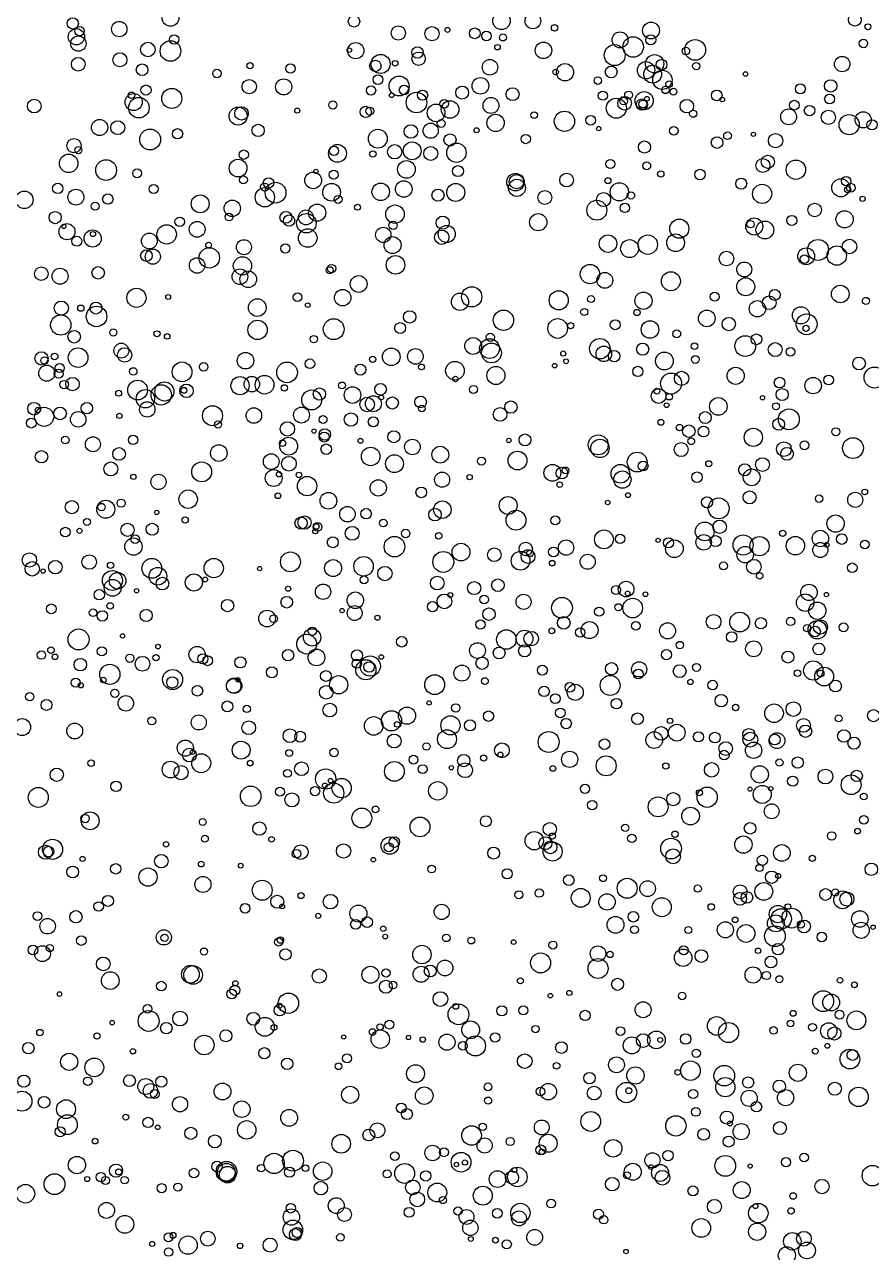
# Model space of a CAD drawing. Extents: x -296 to 296, y -196 to 196.
# Drawn here: x 24.2 to 84.6, y 38.5 to 126.3 of the extents above; entities that cross this region are included whole.
import ezdxf

# ---------------------------------------------------------------- set-up
doc = ezdxf.new("R2010")
doc.units = 0

msp = doc.modelspace()

# ---------------------------------------------------------------- linework, layer by layer
at = {"layer": 'VIA'}
for centre, radius in [((34.587, 126.7426), 0.6005), ((27.6116, 126.3479), 0.3977), ((30.9313, 125.9474), 0.5492), ((47.6942, 126.4984), 0.4091), ((58.2256, 126.5367), 0.6261), ((60.4681, 126.5281), 0.5624), ((68.9053, 125.8435), 0.5998), ((83.461, 126.6224), 0.4601), ((27.8669, 125.3949), 0.5834), ((28.0084, 124.9076), 0.5467), ((28.0929, 125.7976), 0.3376), ((34.8456, 125.2053), 0.3362), ((50.8581, 125.6639), 0.5148), ((53.2629, 125.6104), 0.5076), ((54.3679, 125.8865), 0.1744), ((56.3183, 125.642), 0.3832), ((57.1525, 125.45), 0.3422), ((58.3312, 125.3453), 0.2501), ((62.0192, 126.0346), 0.2322), ((66.6916, 125.171), 0.5683), ((68.8848, 125.1814), 0.3613), ((84.3922, 126.1125), 0.2115), ((32.9721, 124.4847), 0.5185), ((34.5851, 124.3786), 0.737), ((47.3599, 124.4383), 0.1649), ((47.8215, 124.4003), 0.5794), ((52.2321, 124.279), 0.4085), ((57.9393, 124.6474), 0.1962), ((61.2217, 124.4221), 0.5899), ((66.3091, 124.0844), 0.7486), ((67.63, 124.667), 0.7329), ((71.3946, 124.3762), 0.2689), ((72.0592, 124.4581), 0.7409), ((84.0703, 124.9134), 0.3008), ((27.9984, 123.4322), 0.4889), ((30.9773, 123.7542), 0.5), ((49.219, 123.3131), 0.407), ((49.5936, 123.4542), 0.6831), ((50.6345, 123.5025), 0.1975), ((52.3107, 123.829), 0.4766), ((57.4038, 123.2171), 0.5541), ((69.1593, 123.4661), 0.6525), ((69.6555, 123.3973), 0.3839), ((82.5581, 123.4428), 0.5513), ((32.5643, 123.0402), 0.4159), ((37.9031, 122.7735), 0.3009), ((40.27, 123.335), 0.2267), ((43.1542, 123.1256), 0.3384), ((62.0925, 122.8803), 0.1936), ((62.7612, 122.8627), 0.6181), ((66.0584, 122.8842), 0.4208), ((68.5468, 123.0009), 0.6193), ((69.0224, 122.7246), 0.6403), ((69.7146, 122.3152), 0.688), ((72.1374, 123.3033), 0.2611), ((75.6513, 122.7368), 0.1626), ((32.8398, 121.59), 0.3641), ((40.2093, 121.8333), 0.5137), ((42.6721, 121.8119), 0.5748), ((49.4095, 122.3371), 0.3485), ((50.9118, 121.8776), 0.7121), ((51.2733, 121.5973), 0.3456), ((56.7219, 121.8888), 0.5937), ((65.1064, 122.2622), 0.2656), ((70.1893, 122.0089), 0.2346), ((79.57, 121.6754), 0.3567), ((81.7337, 121.882), 0.4424), ((31.9589, 120.7318), 0.6093), ((31.81, 121.2132), 0.2328), ((34.6796, 120.9921), 0.7181), ((48.9086, 121.5658), 0.334), ((50.3786, 121.2122), 0.1669), ((52.1568, 120.6967), 0.7373), ((52.5932, 121.2252), 0.3622), ((55.4184, 121.4084), 0.4591), ((59.0174, 121.2921), 0.4607), ((65.4647, 121.1869), 0.3278), ((67.0144, 120.6482), 0.4859), ((66.9479, 120.7999), 0.2753), ((67.3031, 121.2335), 0.2807), ((68.4154, 120.8258), 0.65), ((68.6121, 120.97), 0.1688), ((69.9345, 121.5977), 0.2649), ((70.5073, 121.4734), 0.2435), ((73.5963, 121.2093), 0.379), ((73.993, 120.9133), 0.1667), ((81.6551, 120.9528), 0.353), ((24.8586, 120.4417), 0.4905), ((32.3309, 120.3279), 0.734), ((39.4179, 119.7269), 0.6449), ((39.6589, 119.9215), 0.48), ((43.6449, 120.1177), 0.1805), ((46.1851, 120.5256), 0.2911), ((48.5336, 120.0304), 0.3994), ((48.8201, 120.0857), 0.28), ((53.5508, 119.9589), 0.6322), ((54.126, 120.5995), 0.3077), ((54.555, 120.1976), 0.6261), ((57.476, 120.4875), 0.569), ((66.4267, 120.291), 0.7156), ((68.2574, 120.5515), 0.4007), ((68.3227, 120.5895), 0.2821), ((71.4578, 120.4361), 0.483), ((78.7321, 119.6782), 0.5679), ((79.1423, 120.5083), 0.3461), ((80.2268, 120.1222), 0.3744), ((29.5246, 118.9127), 0.5773), ((30.8201, 118.9024), 0.4961), ((53.9189, 119.1997), 0.2764), ((57.8077, 119.2441), 0.6192), ((60.5587, 119.7929), 0.2378), ((62.7239, 119.355), 0.7245), ((64.5987, 119.4311), 0.3433), ((71.9181, 119.8981), 0.2578), ((81.5717, 119.6383), 0.5087), ((83.0507, 119.1159), 0.721), ((84.0582, 119.4599), 0.5756), ((84.6879, 119.1027), 0.3654), ((33.1364, 118.0584), 0.7456), ((35.0927, 118.4644), 0.3666), ((40.8459, 118.7085), 0.4369), ((49.3927, 118.1123), 0.6721), ((51.7582, 118.6287), 0.4862), ((53.1696, 118.6826), 0.5416), ((54.5518, 118.0234), 0.4336), ((56.4458, 118.7165), 0.1791), ((65.1713, 118.837), 0.1567), ((70.5347, 118.6782), 0.3048), ((74.3686, 118.326), 0.2747), ((76.2156, 118.4237), 0.1525), ((77.7964, 117.9688), 0.5123), ((27.6973, 117.6132), 0.5142), ((46.5122, 117.0628), 0.6371), ((46.2615, 117.2418), 0.3305), ((50.5954, 117.1761), 0.5125), ((51.8435, 117.2449), 0.637), ((55.0078, 117.1151), 0.6906), ((59.9578, 118.0897), 0.3316), ((68.4411, 117.5158), 0.4343), ((73.6201, 117.839), 0.4144), ((27.3165, 116.3519), 0.6608), ((28.0077, 117.2916), 0.2553), ((39.8239, 116.9734), 0.3348), ((49.0384, 117.0193), 0.2306), ((53.169, 117.0534), 0.5004), ((76.8944, 116.1985), 0.4991), ((77.2512, 116.4574), 0.4708), ((29.993, 115.8721), 0.7426), ((32.207, 115.6352), 0.318), ((39.4169, 116.0137), 0.6346), ((44.9774, 115.7793), 0.1561), ((46.2444, 115.5406), 0.3141), ((51.4394, 115.9208), 0.6322), ((55.1165, 115.7942), 0.3926), ((65.9972, 116.3052), 0.3135), ((68.599, 116.176), 0.2797), ((69.599, 115.5896), 0.2278), ((72.403, 115.5502), 0.3771), ((79.2489, 115.8989), 0.6915), ((26.5349, 114.5615), 0.3739), ((39.7968, 115.176), 0.2817), ((41.3114, 114.653), 0.2855), ((41.5912, 114.9523), 0.3728), ((42.0894, 114.2541), 0.7426), ((44.7794, 115.1353), 0.5976), ((49.6028, 114.3203), 0.6244), ((51.2465, 114.5178), 0.5901), ((59.2287, 115.0065), 0.6275), ((59.3302, 114.6042), 0.6097), ((59.294, 115.0445), 0.509), ((62.8717, 115.1605), 0.4908), ((65.8254, 115.1246), 0.2191), ((66.6405, 114.3155), 0.6513), ((75.3449, 114.9032), 0.3918), ((82.4626, 114.6058), 0.6498), ((82.8402, 115.0721), 0.3319), ((83.1747, 114.6086), 0.3162), ((24.1459, 113.7475), 0.6259), ((27.8327, 113.9369), 0.5683), ((30.1139, 113.7981), 0.3742), ((33.3901, 114.5216), 0.3224), ((36.7107, 113.4615), 0.6377), ((41.3246, 113.93), 0.6896), ((46.0917, 114.2875), 0.6358), ((46.553, 113.7796), 0.285), ((53.6894, 114.0842), 0.4325), ((54.9554, 114.2701), 0.644), ((61.3236, 113.9103), 0.4952), ((65.5198, 113.7627), 0.5011), ((67.4728, 114.0633), 0.2614), ((76.8388, 114.1728), 0.6852), ((82.9497, 114.4709), 0.2191), ((29.2081, 113.2868), 0.2844), ((39.0004, 113.139), 0.5858), ((45.064, 112.8266), 0.6147), ((47.9454, 113.2166), 0.2136), ((50.6213, 112.7217), 0.6582), ((65.0335, 113.0032), 0.713), ((67.0393, 113.1703), 0.3319), ((80.5909, 113.0209), 0.4877), ((84.0117, 113.8172), 0.188), ((26.3493, 112.4748), 0.4343), ((35.247, 112.1768), 0.3397), ((38.7674, 112.5106), 0.2731), ((42.8322, 112.4917), 0.4242), ((43.0529, 112.259), 0.4035), ((44.2931, 112.072), 0.695), ((44.2632, 112.4881), 0.533), ((54.0271, 112.1119), 0.4735), ((60.849, 112.1478), 0.6168), ((70.9235, 111.6849), 0.6811), ((76.2753, 111.8396), 0.6088), ((78.9587, 112.2751), 0.3598), ((82.7276, 112.3547), 0.6136), ((27.1939, 111.4694), 0.5739), ((26.9706, 111.8467), 0.1538), ((29.0301, 110.9861), 0.6126), ((29.054, 111.2988), 0.1837), ((34.3149, 111.2774), 0.6925), ((36.4906, 111.6404), 0.5637), ((44.3886, 111.0193), 0.665), ((49.7852, 111.2394), 0.5463), ((50.4826, 111.92), 0.297), ((53.9594, 111.0741), 0.5126), ((54.3154, 111.3028), 0.6099), ((76.0026, 112.0009), 0.2627), ((77.0365, 111.5885), 0.6359), ((27.8992, 110.7917), 0.3537), ((33.0757, 110.8049), 0.565), ((37.3101, 110.512), 0.2031), ((39.833, 110.3631), 0.536), ((42.7921, 110.2729), 0.3285), ((50.4461, 110.5113), 0.6098), ((65.8353, 110.6133), 0.6267), ((67.3764, 110.2584), 0.6424), ((68.6739, 110.5432), 0.6929), ((70.6574, 110.6777), 0.635), ((80.8299, 110.1619), 0.7488), ((83.0803, 110.4092), 0.5182), ((32.8725, 109.7604), 0.4142), ((33.3259, 109.6863), 0.541), ((37.3601, 109.5987), 0.7277), ((39.7277, 109.0308), 0.6521), ((50.6587, 109.0983), 0.6628), ((74.2964, 109.5519), 0.5245), ((79.983, 109.7128), 0.6018), ((79.8698, 109.5039), 0.3061), ((82.1703, 109.7624), 0.6933), ((25.3637, 108.4655), 0.4835), ((26.7038, 108.2857), 0.5734), ((29.424, 108.5309), 0.4449), ((36.489, 109.0566), 0.5549), ((39.547, 108.254), 0.5607), ((45.955, 108.7186), 0.2491), ((46.0938, 108.8307), 0.2997), ((64.5434, 108.4402), 0.6912), ((75.5608, 108.7682), 0.5311), ((40.1395, 108.0721), 0.5927), ((48.0249, 107.7343), 0.5991), ((65.6046, 107.9913), 0.5682), ((70.3231, 107.9279), 0.6803), ((75.665, 107.5317), 0.6434), ((32.1599, 106.7492), 0.6854), ((43.6525, 106.7858), 0.309), ((46.8839, 106.7542), 0.593), ((55.262, 106.4621), 0.6157), ((56.0988, 106.8151), 0.7261), ((62.3139, 106.5664), 0.683), ((68.3649, 106.5373), 0.6171), ((73.443, 106.8231), 0.3242), ((77.7402, 106.9478), 0.3857), ((82.42, 107.0146), 0.6282), ((26.7899, 106.0076), 0.5054), ((28.1853, 106.0046), 0.2227), ((29.2678, 106.013), 0.43), ((34.4257, 106.8034), 0.173), ((40.7887, 106.0432), 0.632), ((44.3897, 106.222), 0.165), ((64.6235, 106.656), 0.2497), ((76.4992, 105.9603), 0.5811), ((77.3457, 106.3944), 0.4909), ((84.2489, 106.5253), 0.2537), ((26.7527, 104.8036), 0.7263), ((29.3062, 105.4131), 0.7343), ((51.6686, 105.3798), 0.4398), ((58.3681, 105.1407), 0.7251), ((64.1321, 105.7309), 0.252), ((67.9045, 105.696), 0.2211), ((72.8896, 105.2757), 0.5951), ((74.4577, 104.8693), 0.4775), ((79.6104, 105.4941), 0.6108), ((80.0178, 104.8547), 0.7443), ((27.7092, 103.962), 0.4499), ((30.5025, 104.2662), 0.2533), ((40.8036, 104.4559), 0.6917), ((46.2447, 104.5066), 0.744), ((50.9889, 104.5814), 0.3935), ((62.2373, 104.553), 0.7039), ((63.1621, 104.7569), 0.2272), ((66.3466, 104.8194), 0.3541), ((68.8352, 104.4814), 0.6246), ((70.7409, 104.1715), 0.2798), ((79.9802, 104.5602), 0.2213), ((33.6253, 104.1762), 0.214), ((34.3527, 103.986), 0.1986), ((44.8202, 103.7964), 0.2633), ((56.2038, 103.3049), 0.5984), ((57.3728, 103.1191), 0.7069), ((57.4263, 103.9253), 0.296), ((65.2471, 103.1098), 0.7303), ((72.0094, 103.2883), 0.2389), ((75.6336, 103.2951), 0.7407), ((76.4317, 103.7782), 0.3816), ((77.776, 103.0443), 0.496), ((25.3758, 102.4152), 0.4734), ((26.3129, 102.5556), 0.2369), ((27.9906, 102.4725), 0.6997), ((31.0819, 102.9733), 0.532), ((31.3143, 102.6621), 0.5143), ((39.9451, 102.2513), 0.5924), ((50.3558, 102.5295), 0.6286), ((52.0796, 102.5569), 0.5566), ((57.5127, 102.8065), 0.7039), ((62.6376, 102.7633), 0.1856), ((65.5347, 102.7405), 0.5573), ((66.2772, 102.5771), 0.4056), ((68.3075, 103.0721), 0.4329), ((69.862, 102.2292), 0.6353), ((78.8607, 102.8931), 0.3069), ((25.7561, 101.3576), 0.5751), ((25.592, 102.2669), 0.263), ((26.6718, 101.7303), 0.3189), ((35.4135, 101.4531), 0.7065), ((36.9556, 101.818), 0.3074), ((42.9096, 101.4172), 0.7385), ((44.5449, 102.0334), 0.3445), ((48.1488, 101.6129), 0.3904), ((49.0328, 102.3415), 0.2233), ((52.5121, 101.8056), 0.2077), ((54.9031, 101.5355), 0.666), ((57.826, 101.196), 0.6472), ((62.0199, 101.8976), 0.1601), ((62.8412, 102.2087), 0.1697), ((67.9593, 101.485), 0.3649), ((72.0726, 102.3416), 0.2781), ((74.9484, 101.1717), 0.6089), ((83.7616, 102.0527), 0.4553), ((84.8626, 101.0489), 0.7483), ((26.6022, 101.322), 0.3197), ((27.5903, 100.5792), 0.4822), ((31.9257, 101.4831), 0.2691), ((39.5553, 100.4692), 0.6488), ((40.3988, 100.5781), 0.5526), ((41.3088, 100.5353), 0.6669), ((54.9347, 100.9447), 0.1943), ((70.339, 100.6188), 0.7468), ((71.0837, 100.9854), 0.5092), ((78.0874, 100.684), 0.3797), ((80.4803, 100.474), 0.5869), ((81.589, 100.8705), 0.3516), ((26.9981, 100.5412), 0.3049), ((30.8879, 99.926), 0.2115), ((32.2406, 100.1526), 0.7068), ((32.7981, 99.5317), 0.6565), ((33.9245, 99.8104), 0.7256), ((34.1527, 100.0534), 0.6834), ((35.7347, 100.0984), 0.4829), ((35.5436, 100.1348), 0.2109), ((42.7187, 100.3092), 0.2279), ((44.6714, 99.4504), 0.7124), ((45.2255, 99.8685), 0.4401), ((46.8393, 100.4821), 0.2438), ((47.587, 99.7946), 0.591), ((49.5861, 100.2058), 0.4166), ((56.2288, 100.1997), 0.2908), ((69.443, 99.7339), 0.5284), ((69.3256, 100.0792), 0.2082), ((78.2675, 99.8316), 0.4299), ((24.8444, 98.8166), 0.452), ((28.6192, 98.8569), 0.4072), ((32.9312, 98.7735), 0.5496), ((48.6271, 99.1232), 0.5203), ((49.0773, 99.1787), 0.5691), ((49.6323, 99.6268), 0.1713), ((50.4317, 99.2306), 0.4307), ((52.4489, 99.3042), 0.4154), ((58.9024, 98.9399), 0.4386), ((70.0206, 99.0704), 0.1687), ((70.2029, 99.6726), 0.2264), ((73.7131, 98.9856), 0.63), ((76.8651, 99.6089), 0.154), ((77.8359, 98.9989), 0.2494), ((25.5671, 98.241), 0.6816), ((25.1194, 98.7306), 0.1842), ((26.6994, 98.4805), 0.4522), ((27.9965, 98.0606), 0.5547), ((30.9375, 98.308), 0.1882), ((37.5879, 98.3228), 0.7129), ((40.5429, 98.3321), 0.5529), ((43.9473, 98.3667), 0.5671), ((45.4825, 98.0511), 0.2815), ((47.4759, 98.0469), 0.4776), ((52.5412, 98.8358), 0.2353), ((58.1244, 98.4143), 0.4882), ((72.777, 98.1857), 0.4303), ((78.7468, 98.0616), 0.7449), ((24.649, 97.7931), 0.3516), ((37.9812, 97.6866), 0.2572), ((42.9413, 97.3782), 0.5137), ((45.6132, 96.9828), 0.4057), ((49.0729, 97.8838), 0.3581), ((69.6124, 97.8458), 0.2115), ((70.9323, 97.4737), 0.2281), ((71.6077, 97.2121), 0.446), ((72.6537, 97.191), 0.3874), ((76.2079, 96.7744), 0.6527), ((78.024, 97.7127), 0.422), ((82.1013, 97.1756), 0.2853), ((27.075, 96.5828), 0.2708), ((29.045, 96.2808), 0.5331), ((31.9167, 96.5896), 0.3326), ((42.5962, 96.3512), 0.2343), ((43.0313, 96.145), 0.6368), ((44.8374, 97.2221), 0.1522), ((45.5647, 96.7969), 0.3542), ((48.1551, 96.5264), 0.1721), ((50.5351, 96.8196), 0.4299), ((51.8653, 96.089), 0.5551), ((58.7504, 96.5575), 0.1588), ((59.905, 96.5948), 0.4236), ((65.1342, 96.2396), 0.7109), ((65.2545, 95.9846), 0.6545), ((71.7779, 96.4984), 0.2422), ((79.8641, 96.2054), 0.32), ((83.3253, 96.0072), 0.7454), ((25.3792, 95.3894), 0.4452), ((30.9175, 95.592), 0.4551), ((38.0392, 95.6499), 0.5936), ((45.7088, 95.9302), 0.3757), ((48.8824, 95.4117), 0.6635), ((53.8561, 95.5397), 0.5998), ((59.3681, 95.1194), 0.6698), ((67.9155, 95.0081), 0.7074), ((71.0545, 95.8996), 0.4995), ((78.396, 95.9296), 0.5254), ((78.6207, 95.5974), 0.4573), ((30.3289, 94.515), 0.4997), ((36.8158, 94.3098), 0.7109), ((41.7798, 95.0463), 0.5585), ((43.0423, 94.892), 0.5267), ((50.5822, 94.8915), 0.6378), ((56.7966, 95.0824), 0.2854), ((61.8613, 94.2422), 0.6021), ((66.7148, 94.1706), 0.6668), ((68.3414, 94.7358), 0.3478), ((73.024, 94.8929), 0.2138), ((75.5951, 94.4601), 0.433), ((76.8667, 94.8266), 0.4913), ((31.942, 93.9542), 0.1903), ((33.7322, 93.5951), 0.5463), ((41.9569, 93.8688), 0.6026), ((42.3426, 94.1362), 0.1898), ((43.758, 94.0907), 0.1977), ((44.3455, 93.2885), 0.6921), ((53.9858, 93.7517), 0.539), ((55.9493, 93.9286), 0.1905), ((62.5442, 94.2214), 0.4157), ((62.7993, 94.4128), 0.24), ((66.8587, 93.7585), 0.6163), ((72.1895, 93.9256), 0.3789), ((76.0911, 93.9215), 0.5992), ((35.8512, 92.3569), 0.6571), ((49.4252, 93.1648), 0.583), ((52.4982, 92.8438), 0.3804), ((62.3763, 93.3961), 0.2018), ((84.1681, 92.8727), 0.2042), ((27.5459, 91.7834), 0.473), ((29.9694, 91.6423), 0.6447), ((31.0649, 92.0721), 0.2948), ((42.2595, 92.6018), 0.2001), ((45.8652, 92.2414), 0.5949), ((54.005, 91.6102), 0.6232), ((58.6991, 91.9087), 0.6375), ((65.8113, 92.1203), 0.1593), ((67.2585, 92.6434), 0.1714), ((72.8959, 92.1336), 0.3946), ((73.7368, 91.6975), 0.7469), ((75.9469, 92.4845), 0.4631), ((80.9067, 92.396), 0.265), ((83.4886, 92.3093), 0.5406), ((29.6607, 91.7891), 0.2699), ((33.6076, 91.4109), 0.153), ((47.224, 91.2844), 0.553), ((48.5564, 91.3187), 0.3751), ((53.4743, 91.2549), 0.4467), ((59.2645, 90.8539), 0.7097), ((28.6241, 90.7319), 0.252), ((31.5185, 90.164), 0.4723), ((33.2784, 90.2059), 0.4291), ((35.6345, 90.876), 0.2264), ((43.915, 90.6519), 0.4368), ((44.1582, 90.6868), 0.4755), ((45.0954, 90.3725), 0.311), ((45.0037, 90.4012), 0.2002), ((47.5661, 89.9174), 0.4945), ((49.7817, 90.6501), 0.2749), ((62.0622, 90.8388), 0.3202), ((72.7391, 90.0554), 0.6705), ((73.803, 90.3864), 0.4816), ((82.0834, 90.617), 0.62), ((27.085, 90.0026), 0.3465), ((28.0918, 90.0966), 0.1812), ((31.9443, 88.9671), 0.6195), ((32.0746, 89.4979), 0.3103), ((44.9365, 90.0681), 0.1872), ((46.1795, 89.2818), 0.3914), ((50.584, 88.9649), 0.7365), ((51.3819, 89.9027), 0.3054), ((53.7406, 89.7386), 0.2329), ((65.5446, 89.4838), 0.6721), ((66.6991, 89.5211), 0.3369), ((69.4087, 89.4202), 0.1519), ((70.1507, 89.2418), 0.3629), ((72.6651, 89.2767), 0.5535), ((73.515, 89.3614), 0.396), ((75.4786, 89.0836), 0.7195), ((76.6509, 89.0032), 0.6887), ((78.3096, 89.9171), 0.2286), ((79.215, 89.0342), 0.6599), ((80.9966, 89.5486), 0.5842), ((82.5261, 89.5071), 0.3797), ((54.0674, 87.8749), 0.7454), ((55.3351, 88.5758), 0.6339), ((57.7143, 88.3842), 0.4892), ((59.588, 87.9604), 0.6683), ((59.9557, 88.8002), 0.4791), ((60.1168, 88.2554), 0.4958), ((60.252, 88.4819), 0.2311), ((61.9426, 88.5853), 0.3539), ((62.835, 88.8951), 0.5464), ((70.572, 88.8189), 0.631), ((75.6282, 88.3974), 0.5879), ((80.9925, 88.7235), 0.5385), ((81.4525, 89.095), 0.1692), ((84.1804, 89.1263), 0.3086), ((24.5101, 88.0112), 0.515), ((24.7113, 87.3814), 0.5129), ((26.3668, 87.5004), 0.4815), ((28.7847, 87.8682), 0.517), ((30.3081, 87.6312), 0.2283), ((33.2561, 87.4147), 0.7098), ((37.6782, 87.4348), 0.6872), ((43.1529, 87.8794), 0.71), ((46.2006, 87.4354), 0.6073), ((48.3762, 87.5635), 0.6958), ((61.8468, 87.7889), 0.1974), ((64.3844, 87.8867), 0.5392), ((74.0795, 87.587), 0.2831), ((76.2494, 87.5345), 0.5248), ((83.2743, 87.4555), 0.3429), ((25.4894, 87.2174), 0.1526), ((30.4383, 86.5478), 0.7154), ((30.8151, 86.5293), 0.595), ((33.6873, 86.8531), 0.6318), ((36.2579, 86.4053), 0.6137), ((40.9593, 87.3993), 0.1518), ((48.4102, 86.5932), 0.2823), ((49.898, 87.0464), 0.5129), ((53.6363, 86.3675), 0.4915), ((76.6637, 86.8859), 0.2342), ((30.4576, 86.0205), 0.6035), ((32.1672, 85.8163), 0.1598), ((34.0127, 86.3235), 0.4539), ((37.0618, 86.6143), 0.1735), ((42.9938, 85.9609), 0.1824), ((45.4861, 85.7432), 0.5508), ((56.2736, 86.0028), 0.4666), ((57.9675, 86.2115), 0.4501), ((66.4008, 85.8613), 0.3175), ((67.1293, 85.9361), 0.5593), ((80.1868, 85.6958), 0.5872), ((29.5025, 85.528), 0.3703), ((38.6632, 84.7527), 0.4398), ((42.8928, 84.9989), 0.4162), ((47.7885, 85.1373), 0.5937), ((54.1509, 85.0517), 0.526), ((54.5709, 85.5082), 0.1756), ((56.9961, 85.1923), 0.3136), ((59.8032, 85.0235), 0.5409), ((62.5454, 84.5967), 0.7414), ((67.5928, 84.5789), 0.7014), ((67.2336, 85.6241), 0.1648), ((68.5062, 85.566), 0.1697), ((79.9149, 84.9627), 0.6223), ((81.4279, 85.5389), 0.1531), ((26.0752, 84.5211), 0.3488), ((29.057, 84.2438), 0.2727), ((29.7192, 84.0155), 0.3759), ((30.2752, 84.7287), 0.2352), ((32.8457, 84.0459), 0.4344), ((41.4826, 83.8307), 0.5967), ((46.8401, 84.4008), 0.1539), ((47.7459, 84.2226), 0.533), ((53.3064, 84.6778), 0.3652), ((57.3339, 84.1446), 0.4479), ((65.1996, 84.3191), 0.329), ((66.5765, 84.6386), 0.25), ((75.237, 83.5768), 0.7075), ((80.7799, 84.3846), 0.6178), ((41.9592, 83.8195), 0.2748), ((49.366, 83.8875), 0.1822), ((56.7272, 83.4052), 0.3335), ((62.6688, 83.5225), 0.4524), ((64.5182, 83.0058), 0.6058), ((67.8169, 83.3073), 0.3028), ((70.0843, 82.9519), 0.5741), ((73.3722, 83.5969), 0.5253), ((76.7509, 83.4935), 0.4021), ((78.8694, 83.6195), 0.2969), ((80.0506, 83.1354), 0.2629), ((80.7735, 83.0296), 0.6578), ((81.0004, 83.2274), 0.5039), ((82.6585, 83.2019), 0.3133), ((28.0226, 82.3373), 0.7477), ((31.1702, 82.5902), 0.154), ((44.3096, 82.0052), 0.7107), ((44.7018, 82.4833), 0.6192), ((44.7153, 82.9197), 0.2991), ((51.107, 82.168), 0.3735), ((58.5735, 82.3283), 0.6982), ((59.8714, 82.3933), 0.6032), ((60.3485, 82.3971), 0.5186), ((61.8182, 82.953), 0.2075), ((63.8439, 82.8427), 0.3344), ((74.6629, 82.5116), 0.3785), ((80.6202, 82.9057), 0.3809), ((26.0551, 81.5702), 0.233), ((29.6838, 81.4925), 0.3245), ((33.6955, 81.8269), 0.1624), ((36.4901, 81.2517), 0.5843), ((42.9821, 81.212), 0.405), ((45.0133, 81.0474), 0.5962), ((47.9087, 81.1993), 0.4016), ((56.513, 81.5448), 0.561), ((58.0597, 81.3705), 0.4237), ((59.8799, 81.5198), 0.4349), ((70.0102, 81.2487), 0.3639), ((70.964, 81.9309), 0.2679), ((76.2316, 81.6654), 0.5701), ((80.8876, 81.6544), 0.4241), ((25.3679, 81.2206), 0.3016), ((26.3395, 81.0955), 0.1994), ((28.1519, 80.5342), 0.4496), ((31.6833, 80.9943), 0.2941), ((32.5895, 80.5962), 0.5279), ((33.55, 81.0344), 0.2253), ((36.9009, 80.9525), 0.3611), ((37.2384, 80.8141), 0.3514), ((39.5843, 80.6984), 0.4014), ((47.8973, 80.6032), 0.3252), ((48.5389, 80.1675), 0.718), ((48.8534, 80.4361), 0.7222), ((48.773, 80.3713), 0.3772), ((49.6493, 81.0789), 0.1596), ((56.8409, 80.6357), 0.4413), ((68.0553, 80.1983), 0.544), ((78.684, 81.0781), 0.4293), ((80.4912, 80.1163), 0.6872), ((30.2594, 79.8444), 0.7227), ((34.7405, 79.4719), 0.7148), ((41.8264, 79.9852), 0.3899), ((45.6844, 79.7259), 0.3856), ((55.4021, 79.9287), 0.5715), ((61.1472, 80.1368), 0.3542), ((66.0916, 80.2412), 0.4378), ((67.9954, 79.8711), 0.3442), ((70.9491, 80.0701), 0.4551), ((72.1536, 80.3384), 0.283), ((79.3675, 79.9279), 0.2415), ((81.2682, 79.6874), 0.6698), ((81.0183, 79.8964), 0.2377), ((27.8131, 79.2481), 0.3263), ((28.1774, 79.0581), 0.1832), ((29.7911, 79.4369), 0.2042), ((34.7198, 79.2645), 0.4044), ((36.5099, 78.6705), 0.3777), ((39.0979, 79.0143), 0.5201), ((39.1339, 79.0288), 0.5488), ((39.3892, 79.455), 0.1557), ((45.7124, 78.56), 0.488), ((46.5977, 79.0988), 0.65), ((53.4543, 79.104), 0.7102), ((57.0435, 79.3613), 0.2403), ((61.2712, 78.6229), 0.3745), ((63.1102, 78.9194), 0.3473), ((63.4977, 78.5574), 0.5728), ((65.9836, 79.0536), 0.7131), ((71.7228, 79.3009), 0.1944), ((73.3037, 79.0809), 0.3368), ((82.0802, 79.0078), 0.424), ((24.5427, 78.2505), 0.297), ((30.6161, 78.4891), 0.2905), ((31.3985, 77.7709), 0.5547), ((62.0742, 78.1121), 0.3492), ((66.4344, 77.7448), 0.3779), ((73.917, 77.9621), 0.4406), ((25.7347, 77.6578), 0.3915), ((38.654, 77.5554), 0.3887), ((40.0438, 77.3718), 0.2592), ((45.9579, 77.2909), 0.4917), ((50.3699, 76.5252), 0.7219), ((51.4777, 76.8916), 0.6121), ((53.058, 77.8009), 0.1559), ((54.9622, 77.4458), 0.2994), ((57.3006, 76.8544), 0.3711), ((62.4271, 77.0912), 0.3471), ((74.9485, 77.4745), 0.2276), ((77.6911, 77.0628), 0.6653), ((79.0744, 77.3582), 0.5251), ((84.7985, 76.8891), 0.4321), ((23.9912, 76.0737), 0.6061), ((27.7488, 75.7921), 0.5662), ((33.2465, 76.5194), 0.2857), ((36.6106, 76.4041), 0.5361), ((40.173, 76.0235), 0.4891), ((49.0983, 76.1586), 0.6635), ((50.7748, 76.2652), 0.1972), ((54.5819, 76.1996), 0.6832), ((55.9773, 76.1966), 0.4005), ((62.8449, 76.3281), 0.3718), ((67.9391, 76.6709), 0.4171), ((70.2627, 76.5224), 0.1903), ((79.793, 76.1924), 0.4915), ((82.3077, 76.6971), 0.2474), ((43.1172, 75.4517), 0.49), ((43.8556, 75.3878), 0.3857), ((50.5601, 75.0794), 0.4981), ((54.3377, 75.21), 0.6768), ((61.5937, 75.0096), 0.7481), ((69.1378, 75.1445), 0.5943), ((69.6225, 75.624), 0.4881), ((70.742, 75.6769), 0.5986), ((72.285, 75.3823), 0.3633), ((73.4651, 75.3228), 0.3829), ((75.8924, 75.5369), 0.4352), ((75.9953, 75.1798), 0.529), ((77.9011, 75.1048), 0.5669), ((77.7397, 75.1798), 0.3849), ((79.9369, 75.7804), 0.4411), ((82.6746, 75.438), 0.4518), ((35.6497, 74.5717), 0.5803), ((39.6324, 74.4277), 0.6374), ((52.869, 74.6842), 0.2623), ((58.2574, 74.4136), 0.528), ((65.5832, 74.8565), 0.3811), ((74.2382, 74.5385), 0.485), ((76.2279, 74.4139), 0.5833), ((83.3991, 74.9226), 0.4304), ((28.9165, 73.4922), 0.2311), ((35.9404, 74.0728), 0.4854), ((36.1604, 74.2798), 0.1555), ((36.7839, 73.4921), 0.6785), ((40.28, 73.498), 0.2036), ((43.0648, 74.2209), 0.2473), ((46.2699, 74.256), 0.302), ((51.9428, 73.7456), 0.3167), ((55.5291, 73.6777), 0.4408), ((56.9588, 73.8639), 0.2205), ((58.1482, 74.1053), 0.1848), ((63.0932, 73.7701), 0.5777), ((65.699, 73.3066), 0.7138), ((74.1312, 74.0706), 0.3454), ((78.0734, 73.5419), 0.2561), ((79.3835, 73.5433), 0.4013), ((26.4632, 72.6703), 0.4762), ((34.5913, 73.042), 0.5948), ((35.3393, 72.8243), 0.5072), ((42.9417, 72.7715), 0.2764), ((43.9486, 73.1005), 0.4937), ((45.6702, 72.3631), 0.7249), ((50.5784, 72.9078), 0.7079), ((52.5983, 73.0718), 0.3159), ((54.6447, 73.169), 0.1533), ((55.629, 72.9954), 0.5286), ((61.8913, 73.1223), 0.2079), ((69.9632, 73.2872), 0.2245), ((73.2301, 73.0201), 0.5174), ((76.6729, 72.6897), 0.6185), ((81.3604, 72.5426), 0.5289), ((83.5974, 72.5883), 0.401), ((30.7023, 71.8383), 0.3761), ((45.6202, 71.8972), 0.1791), ((46.2443, 71.3594), 0.722), ((46.0154, 72.2457), 0.1657), ((46.8106, 71.714), 0.6899), ((53.6753, 71.5203), 0.6552), ((64.1885, 71.6613), 0.3306), ((79.0219, 72.2095), 0.364), ((83.1933, 71.9538), 0.7069), ((25.1457, 71.0487), 0.7139), ((40.3136, 71.1334), 0.7316), ((42.4026, 71.4558), 0.319), ((43.2602, 70.8718), 0.5013), ((44.9101, 71.4999), 0.3336), ((69.4103, 70.3756), 0.7114), ((70.4954, 70.9291), 0.4702), ((72.3605, 71.3788), 0.2176), ((72.9131, 71.0621), 0.723), ((75.9712, 71.6387), 0.1501), ((76.8495, 71.2622), 0.6428), ((77.4533, 71.6764), 0.1512), ((84.0928, 71.1102), 0.2367), ((48.2539, 69.5781), 0.707), ((49.2342, 70.1936), 0.2403), ((64.7078, 70.4959), 0.3374), ((71.7254, 69.7214), 0.6317), ((77.5243, 70.061), 0.5302), ((28.488, 69.5365), 0.3035), ((28.8532, 69.3767), 0.6348), ((36.8889, 69.2923), 0.2402), ((52.4064, 68.9403), 0.7057), ((57.1111, 69.3501), 0.3939), ((84.1054, 69.4476), 0.3102), ((40.9398, 68.8219), 0.4742), ((60.5638, 67.9564), 0.6558), ((61.6714, 68.7775), 0.474), ((61.8627, 68.2864), 0.218), ((67.0642, 68.8772), 0.2574), ((70.6243, 68.4213), 0.2242), ((75.9771, 68.841), 0.409), ((81.8056, 68.2947), 0.3042), ((83.6533, 68.6423), 0.2019), ((25.6582, 67.134), 0.5023), ((26.1702, 67.342), 0.7172), ((25.8804, 67.1814), 0.3759), ((34.2764, 67.6961), 0.1962), ((37.0442, 68.0971), 0.2448), ((41.806, 68.0541), 0.1987), ((43.8924, 67.1418), 0.5241), ((46.9492, 67.2185), 0.5114), ((50.2434, 67.6044), 0.6187), ((50.1826, 67.482), 0.327), ((50.5715, 67.8547), 0.3749), ((61.3629, 67.78), 0.4606), ((61.8784, 67.1839), 0.6802), ((61.724, 67.4847), 0.4568), ((67.5322, 68.1253), 0.3), ((70.3363, 67.3964), 0.7386), ((75.4997, 67.6777), 0.6178), ((78.2509, 67.0822), 0.5978), ((28.3133, 66.6516), 0.1817), ((33.9331, 66.4944), 0.4832), ((43.5899, 67.0295), 0.3054), ((49.0731, 66.6007), 0.1598), ((57.6671, 67.0698), 0.428), ((70.4828, 66.8397), 0.529), ((76.8534, 66.5552), 0.3663), ((80.432, 66.7013), 0.2226), ((27.6011, 65.7243), 0.4221), ((30.6766, 65.9483), 0.3709), ((32.9794, 65.3575), 0.6511), ((36.7817, 66.2857), 0.2034), ((39.6048, 66.1737), 0.1688), ((53.2388, 65.9296), 0.2733), ((58.6323, 65.5896), 0.3659), ((76.6514, 66.0106), 0.2553), ((84.6369, 65.915), 0.4428), ((36.9076, 64.832), 0.5726), ((41.1382, 64.4187), 0.7129), ((63.0326, 65.1373), 0.3758), ((65.4791, 65.2788), 0.2441), ((67.2011, 64.5564), 0.7126), ((68.6599, 64.5313), 0.5624), ((76.9555, 64.334), 0.6364), ((77.5209, 65.3481), 0.4405), ((77.9794, 65.4396), 0.1769), ((30.1287, 63.657), 0.3954), ((42.2092, 63.5962), 0.4613), ((43.9173, 64.0365), 0.2165), ((46.0113, 63.5999), 0.5203), ((59.4688, 64.0935), 0.2898), ((60.925, 64.213), 0.2988), ((63.8834, 63.8728), 0.6715), ((65.7613, 63.5845), 0.5857), ((72.2412, 64.5328), 0.2595), ((75.2672, 64.3059), 0.4998), ((75.266, 63.806), 0.4601), ((75.7532, 63.906), 0.412), ((81.3701, 64.1133), 0.4181), ((82.0654, 64.2639), 0.2545), ((82.5901, 63.7339), 0.6363), ((82.8907, 63.7859), 0.506), ((29.4542, 63.259), 0.3414), ((39.9162, 63.1238), 0.3419), ((42.5621, 63.2649), 0.1698), ((48.0069, 62.7463), 0.6094), ((53.9558, 62.8696), 0.5415), ((69.6726, 63.2068), 0.6773), ((73.2047, 63.2272), 0.2311), ((77.9662, 62.7145), 0.6198), ((78.6805, 63.2472), 0.2004), ((25.0829, 62.5755), 0.3084), ((25.815, 61.8462), 0.5548), ((27.8367, 62.525), 0.4398), ((45.1399, 62.588), 0.1823), ((47.8053, 61.9819), 0.353), ((48.636, 62.1392), 0.3793), ((66.3656, 61.9448), 0.5994), ((67.6436, 62.5221), 0.3791), ((74.9133, 62.3034), 0.2023), ((77.8176, 62.0515), 0.6046), ((78.1978, 62.3732), 0.7275), ((78.9541, 62.4264), 0.7103), ((79.8328, 61.83), 0.4577), ((83.8149, 62.3606), 0.5882), ((34.1135, 61.0496), 0.5416), ((49.7821, 61.6707), 0.1912), ((67.722, 61.6022), 0.2819), ((71.5729, 61.572), 0.2471), ((74.215, 61.5926), 0.5771), ((75.6878, 61.3293), 0.6334), ((77.7536, 61.1341), 0.7416), ((79.6093, 61.9724), 0.2549), ((81.0981, 61.0764), 0.3387), ((83.9111, 61.5579), 0.5781), ((84.7652, 61.7781), 0.1557), ((25.9732, 60.2865), 0.2548), ((28.2183, 60.823), 0.3426), ((34.1695, 61.0215), 0.2609), ((42.3123, 60.7154), 0.2952), ((42.4378, 60.8608), 0.2311), ((49.9213, 61.1082), 0.1683), ((54.2899, 61.0118), 0.2673), ((56.0711, 60.8214), 0.2437), ((59.0936, 60.7091), 0.1687), ((61.8993, 60.4951), 0.2843), ((77.9742, 60.2118), 0.4103), ((24.7657, 60.1477), 0.3488), ((25.4411, 59.8861), 0.5667), ((36.9798, 60.0335), 0.2556), ((42.7975, 59.8307), 0.405), ((52.5443, 59.8222), 0.661), ((61.0199, 59.2273), 0.7132), ((65.113, 59.8916), 0.5533), ((65.9797, 59.8284), 0.2257), ((71.1985, 59.5969), 0.6217), ((71.2362, 60.1262), 0.3274), ((72.505, 59.7129), 0.4517), ((76.5537, 60.0917), 0.1928), ((77.4687, 59.29), 0.4234), ((29.7828, 59.1518), 0.4884), ((36.0112, 58.4149), 0.6319), ((36.2019, 58.3635), 0.6667), ((45.2133, 58.2894), 0.505), ((48.8686, 58.3799), 0.6084), ((49.9831, 58.5022), 0.292), ((52.4864, 58.4109), 0.5715), ((53.1416, 58.6465), 0.4267), ((54.195, 58.8662), 0.5639), ((65.1228, 58.8283), 0.714), ((76.194, 58.3633), 0.5764), ((30.287, 57.9596), 0.6317), ((33.9274, 57.5685), 0.3435), ((39.2236, 57.7663), 0.1892), ((49.9669, 57.5208), 0.4606), ((50.4834, 57.6444), 0.2653), ((59.5776, 57.9452), 0.2175), ((66.5189, 57.696), 0.4299), ((77.1469, 58.3258), 0.2953), ((78.0714, 58.0599), 0.2534), ((82.4049, 57.9792), 0.1981), ((26.6618, 56.9982), 0.1622), ((38.9508, 57.0031), 0.3498), ((39.1868, 57.267), 0.358), ((43.0102, 56.3488), 0.7261), ((53.8629, 56.6465), 0.5234), ((61.7164, 56.8845), 0.1643), ((63.0681, 57.081), 0.1851), ((71.1283, 56.8697), 0.2708), ((81.1983, 56.4912), 0.7453), ((83.4274, 57.6604), 0.2056), ((32.9516, 55.9441), 0.3066), ((42.3895, 55.8476), 0.4052), ((42.3778, 56.161), 0.1849), ((55.1532, 55.5461), 0.7394), ((54.9574, 56.1217), 0.2057), ((58.2511, 55.8029), 0.365), ((59.7898, 55.8275), 0.3226), ((68.3424, 55.8818), 0.5699), ((81.7721, 56.397), 0.5984), ((33.0245, 55.0786), 0.7452), ((35.2725, 55.2506), 0.5285), ((40.5052, 55.2356), 0.459), ((41.3204, 54.6614), 0.6739), ((64.2002, 55.4714), 0.3691), ((73.5966, 54.7251), 0.6642), ((79.0497, 55.6218), 0.2127), ((82.3646, 55.5255), 0.3198), ((83.5695, 55.1193), 0.6743), ((25.2596, 54.2518), 0.2264), ((30.422, 54.9578), 0.1592), ((34.29, 54.5598), 0.4089), ((38.5452, 54.0197), 0.4295), ((41.9809, 54.6079), 0.2107), ((49.0197, 54.2907), 0.2354), ((49.5663, 53.7784), 0.6567), ((49.5578, 54.6519), 0.225), ((50.2252, 54.824), 0.3204), ((56.0233, 54.444), 0.6338), ((60.6529, 54.4997), 0.2585), ((66.7289, 54.3587), 0.3102), ((74.4434, 54.2498), 0.718), ((77.6522, 54.4052), 0.2705), ((78.8704, 54.8901), 0.233), ((80.4358, 54.6282), 0.2746), ((81.5952, 54.3613), 0.5837), ((81.9956, 54.1858), 0.4692), ((24.4346, 53.1307), 0.4083), ((29.3389, 54.0098), 0.2213), ((37.0011, 53.3597), 0.697), ((46.9581, 53.9318), 0.1517), ((51.5849, 53.8972), 0.153), ((52.6057, 53.7531), 0.1942), ((54.3299, 53.5607), 0.5769), ((55.461, 53.3003), 0.3078), ((56.3651, 53.2967), 0.7206), ((57.765, 53.899), 0.3383), ((62.5059, 53.1788), 0.4165), ((67.5302, 53.333), 0.6079), ((68.3524, 53.6742), 0.492), ((69.2866, 53.7244), 0.6321), ((69.5571, 53.7227), 0.1746), ((71.3818, 53.7876), 0.3756), ((27.3521, 52.1559), 0.6146), ((31.9037, 52.9116), 0.1911), ((41.2905, 52.7738), 0.3974), ((47.1957, 52.4069), 0.3224), ((59.8842, 52.2061), 0.5211), ((72.1334, 52.7658), 0.2927), ((80.6322, 52.9234), 0.2069), ((81.4983, 53.2999), 0.1701), ((83.1066, 52.3537), 0.7056), ((83.3006, 52.6425), 0.3836), ((29.1482, 51.7575), 0.6721), ((42.919, 52.0199), 0.4062), ((46.5873, 51.8422), 0.2417), ((52.0887, 51.3107), 0.6378), ((62.1593, 51.8718), 0.2428), ((66.4404, 51.9395), 0.5661), ((67.7911, 51.1814), 0.6192), ((71.7248, 51.5261), 0.6982), ((74.1345, 51.1683), 0.7354), ((79.3882, 51.3759), 0.6137), ((24.1197, 50.7782), 0.4349), ((28.6832, 50.7657), 0.3037), ((31.6606, 50.8077), 0.4205), ((32.8226, 50.3962), 0.5704), ((33.9368, 50.7383), 0.3993), ((64.5103, 50.997), 0.4092), ((70.8028, 51.4125), 0.1984), ((74.2088, 50.3479), 0.6857), ((75.8425, 50.6841), 0.3974), ((23.9829, 49.3471), 0.712), ((33.1618, 50.0832), 0.527), ((33.4682, 49.8611), 0.3157), ((38.3009, 50.0367), 0.5979), ((47.4212, 49.8011), 0.6141), ((52.7095, 49.743), 0.6268), ((57.2642, 50.3691), 0.2813), ((61.0132, 50.0365), 0.3165), ((61.5683, 50.0299), 0.5907), ((64.8403, 49.9283), 0.4931), ((67.1554, 49.9637), 0.7241), ((67.316, 50.0934), 0.2142), ((71.9153, 49.8605), 0.3291), ((75.9143, 49.5536), 0.5789), ((78.0693, 50.3988), 0.4503), ((78.5145, 49.5991), 0.5788), ((82.03, 50.2371), 0.4678), ((83.728, 49.6568), 0.6932), ((25.5612, 49.2717), 0.4136), ((27.1264, 48.7749), 0.6725), ((35.2682, 49.1283), 0.543), ((39.6786, 48.7722), 0.5895), ((51.0658, 48.8559), 0.3505), ((57.2695, 49.3903), 0.2523), ((76.4367, 48.9483), 0.3744), ((27.2274, 47.6679), 0.7068), ((31.3948, 48.2014), 0.2078), ((43.0629, 48.1597), 0.6026), ((51.4724, 48.4212), 0.3921), ((64.5995, 47.8997), 0.7087), ((70.6772, 47.5841), 0.7267), ((72.1107, 48.5803), 0.3149), ((74.3123, 48.1719), 0.4675), ((26.7135, 47.1648), 0.3603), ((32.9852, 47.8276), 0.367), ((33.6793, 47.4784), 0.1637), ((36.0369, 47.0492), 0.4341), ((40.0317, 47.2965), 0.6594), ((49.3647, 47.262), 0.5326), ((56.0888, 46.8961), 0.6983), ((56.8838, 47.5088), 0.2612), ((61.1046, 47.4691), 0.5301), ((72.6662, 46.9746), 0.4224), ((74.5342, 47.7495), 0.1759), ((75.3421, 47.1694), 0.5776), ((78.1126, 47.4257), 0.467), ((29.206, 46.4925), 0.2007), ((37.7563, 46.4715), 0.4618), ((46.779, 46.3038), 0.6658), ((48.7491, 46.9263), 0.4213), ((57.0207, 46.1814), 0.5415), ((58.8451, 46.4661), 0.2879), ((61.561, 46.341), 0.6417), ((66.199, 45.9779), 0.6261), ((74.4444, 46.4591), 0.3929), ((41.9866, 44.8988), 0.7261), ((43.3384, 45.0953), 0.7469), ((50.6034, 45.4157), 0.3084), ((53.309, 45.6491), 0.5535), ((54.1151, 45.6985), 0.3169), ((55.339, 44.9847), 0.705), ((61.0406, 45.8621), 0.3565), ((61.1218, 45.7222), 0.1934), ((69.0061, 45.1194), 0.5427), ((70.1203, 45.4616), 0.3717), ((79.8346, 45.3241), 0.3142), ((27.9071, 44.7833), 0.6173), ((30.6999, 44.3828), 0.4728), ((37.9143, 44.6769), 0.3792), ((38.5865, 44.31), 0.7364), ((38.5709, 44.2681), 0.6355), ((41.0577, 44.5595), 0.2677), ((44.233, 44.5559), 0.2324), ((45.4581, 44.342), 0.6602), ((51.3128, 44.1838), 0.7127), ((55.0063, 44.8188), 0.1591), ((55.6159, 44.9589), 0.1862), ((67.5997, 44.3065), 0.6037), ((68.8986, 44.6364), 0.1659), ((69.5479, 44.2217), 0.609), ((74.2057, 44.7256), 0.74), ((75.9851, 44.7099), 0.1502), ((78.5426, 44.9851), 0.328), ((84.7143, 44.0264), 0.7324), ((26.3056, 43.4166), 0.7431), ((28.645, 43.7798), 0.1825), ((29.6176, 43.9196), 0.3374), ((29.945, 43.6851), 0.2911), ((30.8823, 44.2953), 0.2199), ((31.3126, 43.7037), 0.2674), ((36.2623, 44.2085), 0.3432), ((38.6653, 44.0948), 0.5871), ((43.0851, 44.2746), 0.361), ((50.0588, 44.1543), 0.2868), ((52.8167, 44.0043), 0.3707), ((57.9502, 43.7773), 0.5947), ((58.9789, 43.889), 0.4689), ((59.3576, 43.9307), 0.6976), ((59.1594, 44.431), 0.1777), ((66.134, 43.4163), 0.4847), ((67.1931, 44.0515), 0.2514), ((69.7224, 43.8784), 0.523), ((24.2269, 42.7357), 0.6643), ((33.9648, 43.1309), 0.3234), ((35.1135, 43.2075), 0.2867), ((45.321, 43.1308), 0.4827), ((51.8943, 43.1861), 0.523), ((53.6416, 42.8216), 0.6743), ((56.8884, 42.597), 0.6765), ((71.9005, 42.9374), 0.3591), ((75.3837, 42.9917), 0.6068), ((81.116, 43.2482), 0.5121), ((30.0212, 41.5456), 0.5692), ((46.4286, 41.883), 0.569), ((52.2094, 42.3254), 0.5259), ((54.045, 42.2817), 0.2553), ((61.7695, 42.034), 0.317), ((73.4325, 41.8268), 0.5022), ((79.0588, 42.57), 0.2356), ((43.2208, 41.068), 0.5803), ((43.1761, 41.6922), 0.3373), ((47.0144, 41.2556), 0.4971), ((51.6327, 41.4048), 0.3561), ((55.1242, 41.4951), 0.2914), ((55.7306, 41.0751), 0.5299), ((57.9245, 41.3354), 0.3427), ((59.5772, 41.3641), 0.6879), ((59.4725, 40.9714), 0.5345), ((65.1491, 41.271), 0.3577), ((76.5646, 41.3482), 0.697), ((76.3665, 41.8485), 0.1771), ((78.9048, 41.5066), 0.2282), ((31.3288, 40.5474), 0.635), ((43.3279, 40.1567), 0.6987), ((56.0057, 40.2994), 0.5515), ((65.5284, 40.873), 0.2956), ((72.4877, 40.2862), 0.667), ((76.4808, 40.0186), 0.6154), ((34.447, 39.6172), 0.3126), ((34.7719, 39.7622), 0.2081), ((35.8466, 39.0601), 0.6544), ((37.2565, 39.5236), 0.5261), ((41.6992, 39.0615), 0.5034), ((43.5097, 39.8193), 0.4259), ((43.6353, 39.9647), 0.3617), ((46.7214, 39.6103), 0.2739), ((56.038, 39.5038), 0.1717), ((57.801, 39.4162), 0.2065), ((60.5983, 39.6209), 0.5624), ((78.9942, 39.3338), 0.6208), ((79.8259, 39.5212), 0.5217), ((33.2863, 39.1494), 0.1811), ((34.45, 38.5632), 0.2974), ((39.5616, 39.008), 0.1924), ((58.6037, 39.1253), 0.3266), ((67.1171, 38.6051), 0.1565), ((78.6072, 38.3316), 0.6113), ((80.0421, 38.6833), 0.6006)]:
    msp.add_circle(centre, radius, dxfattribs=at)

doc.saveas('drawing.dxf')
